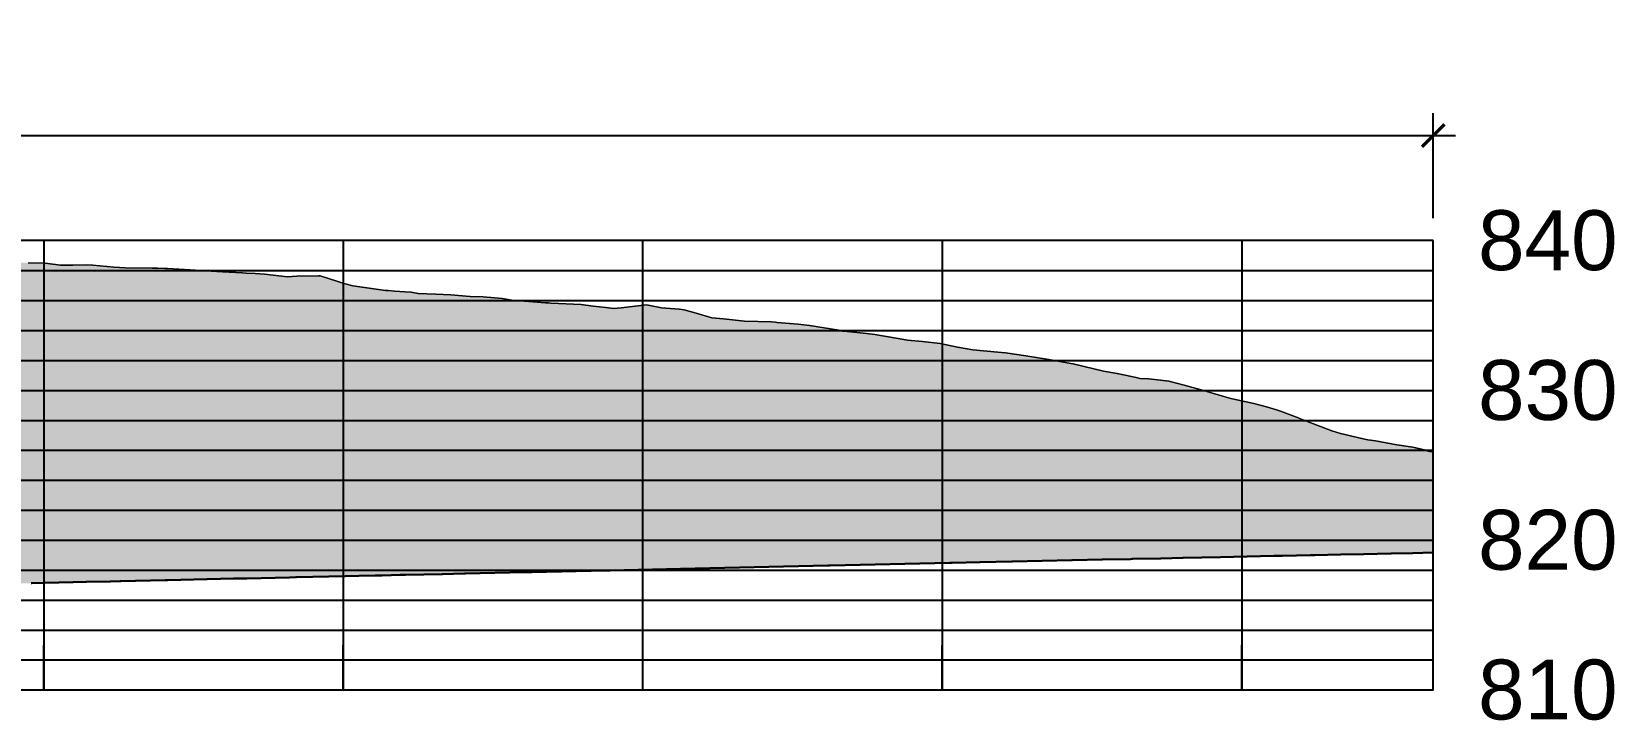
# Model space of a CAD drawing. Header units: metres. Extents: x 303118 to 359298, y 7408194 to 7460879.
# Drawn here: x 327462.2 to 327567.9, y 7420706.8 to 7420752.8 of the extents above; entities that cross this region are included whole.
import ezdxf

# ---------------------------------------------------------------- set-up
doc = ezdxf.new("R2010")
doc.units = ezdxf.units.M
doc.header["$LTSCALE"] = 10
doc.header["$PDMODE"] = 3
doc.header["$PDSIZE"] = 0.5
doc.linetypes.add('HIDDEN', pattern=[0.375, 0.25, -0.125])
doc.layers.add('F-VT-TERRENO', color=90, linetype='HIDDEN', lineweight=0)
for name, color, linetype in [('U-VT-MURO PERFIL', 15, 'Continuous'), ('U-VT-PERFIL', 4, 'Continuous'), ('U-VT-PERFIL-TXT', 2, 'Continuous')]:
    doc.layers.add(name, color=color, linetype=linetype)
doc.styles.add('DIM', font='arial.ttf', dxfattribs={"width": 0.8})
doc.styles.add('R80', font='arial.ttf')
doc.dimstyles.new('U-1_2000', dxfattribs={"dimscale": 2, "dimtxt": 1.5, "dimasz": 0.75, "dimexe": 0.75, "dimexo": 0.75, "dimgap": 0.25, "dimtad": 1, "dimzin": 4, "dimtxsty": 'DIM', "dimblk": 'ARCHTICK', "dimcen": 0.7, "dimdle": 0.75, "dimclrd": 256, "dimclre": 256, "dimclrt": 256, "dimaunit": 1, "dimadec": 3, "dimazin": 2, "dimtfac": 1, "dimtofl": 0, "dimtmove": 0, "dimatfit": 3, "dimldrblk": 'CLOSEDBLANK', "dimfxl": 0, "dimtolj": 1, "dimtzin": 0, "dimlwd": -1, "dimlwe": -1, "dimarcsym": 0})

# ---------------------------------------------------------------- blocks, each defined once
blk = doc.blocks.new('_ArchTick')
at = {"color": 0, "linetype": 'ByBlock', "const_width": 0.15}
blk.add_lwpolyline([(-0.5, -0.5), (0.5, 0.5)], dxfattribs=at)
blk = doc.blocks.new('*D184')
at = {"layer": 'Defpoints', "color": 0, "transparency": 16777216}
for p in [(327555.8, 7420745.85), (327303.01, 7420738.84), (327555.8, 7420738.84)]:
    blk.add_point(p, dxfattribs=at)
at = {"layer": 'U-VT-PERFIL-TXT', "transparency": 16777216}
for p, q in [((327303.01, 7420740.34), (327303.01, 7420747.35)), ((327555.8, 7420740.34), (327555.8, 7420747.35)), ((327301.51, 7420745.85), (327557.3, 7420745.85))]:
    blk.add_line(p, q, dxfattribs=at)
at = {"layer": 'U-VT-PERFIL-TXT', "transparency": 16777216, "xscale": 1.5, "yscale": 1.5, "zscale": 1.5, "rotation": 180}
blk.add_blockref('_ArchTick', (327303.01, 7420745.85), dxfattribs=at)
at = {"layer": 'U-VT-PERFIL-TXT', "transparency": 16777216, "xscale": 1.5, "yscale": 1.5, "zscale": 1.5}
blk.add_blockref('_ArchTick', (327555.8, 7420745.85), dxfattribs=at)
at = {"layer": 'U-VT-PERFIL-TXT', "transparency": 16777216, "insert": (327429.4, 7420748.32), "char_height": 3, "attachment_point": 5, "style": 'DIM'}
blk.add_mtext('\\A1;253m (hm=13.40m)', dxfattribs=at)
blk = doc.blocks.new('_ClosedBlank')
at = {"lineweight": -2}
for p, q in [((-1, 0.167), (0, 0)), ((-1, 0.167), (-1, -0.167)), ((0, 0), (-1, -0.167))]:
    blk.add_line(p, q, dxfattribs=at)

msp = doc.modelspace()

# ---------------------------------------------------------------- hatches: boundary and pattern name
at = {"layer": 'U-VT-MURO PERFIL'}
h = msp.add_hatch(dxfattribs=at)
h.set_pattern_fill('ANGLE', color=256, scale=0.1)
h.set_pattern_definition([(0, (0, -100), (0, 0.6985), [0.508, -0.1905]), (90, (0, -100), (-0.6985, 4e-17), [0.508, -0.1905])])
h.paths.add_polyline_path([(327535.581, 7420717.579), (327535.583, 7420717.579), (327535.709, 7420717.582), (327535.736, 7420717.582), (327537.589, 7420717.622), (327537.591, 7420717.622), (327537.611, 7420717.623), (327539.077, 7420717.654), (327539.113, 7420717.655), (327541.593, 7420717.708), (327541.606, 7420717.708), (327542.456, 7420717.726), (327542.496, 7420717.727), (327545.163, 7420717.784), (327545.17, 7420717.784), (327545.597, 7420717.793), (327545.599, 7420717.793), (327545.599, 7420717.793), (327545.713, 7420717.795), (327545.74, 7420717.796), (327547.606, 7420717.835), (327547.61, 7420717.835), (327547.878, 7420717.841), (327547.903, 7420717.841), (327549.614, 7420717.877), (327549.617, 7420717.877), (327549.636, 7420717.878), (327551.141, 7420717.909), (327551.167, 7420717.91), (327552.965, 7420717.947), (327552.986, 7420717.948), (327554.415, 7420717.978), (327554.437, 7420717.978), (327555.797, 7420718.006), (327555.797, 7420724.724), (327554.451, 7420725.039), (327553.384, 7420725.2), (327551.956, 7420725.475), (327551.434, 7420725.529), (327551.211, 7420725.586), (327549.907, 7420725.883), (327549.617, 7420725.964), (327549.034, 7420726.127), (327546.875, 7420726.968), (327546.855, 7420726.976), (327545.599, 7420727.451), (327545.34, 7420727.549), (327544.675, 7420727.731), (327543.816, 7420727.969), (327542.494, 7420728.25), (327542.291, 7420728.295), (327541.825, 7420728.431), (327540.316, 7420728.875), (327539.162, 7420729.182), (327538.14, 7420729.454), (327537.591, 7420729.515), (327536.791, 7420729.603), (327536.211, 7420729.638), (327535.962, 7420729.696), (327534.691, 7420729.972), (327533.781, 7420730.128), (327531.769, 7420730.601), (327531.599, 7420730.637), (327530.126, 7420730.896), (327529.418, 7420731.02), (327528.603, 7420731.14), (327527.237, 7420731.341), (327526.731, 7420731.387), (327525.059, 7420731.549), (327524.044, 7420731.731), (327522.882, 7420731.978), (327521.693, 7420732.1), (327520.704, 7420732.18), (327519.941, 7420732.323), (327518.522, 7420732.577), (327517.962, 7420732.64), (327516.658, 7420732.768), (327516.436, 7420732.792), (327516.341, 7420732.802), (327516.099, 7420732.848), (327514.16, 7420733.161), (327513.396, 7420733.267), (327511.978, 7420733.38), (327511.869, 7420733.394), (327511.617, 7420733.405), (327509.801, 7420733.461), (327508.407, 7420733.612), (327507.624, 7420733.671), (327506.592, 7420733.985), (327505.79, 7420734.22), (327505.445, 7420734.255), (327504.269, 7420734.358), (327503.264, 7420734.558), (327501.566, 7420734.359), (327501.082, 7420734.312), (327500.556, 7420734.37), (327499.704, 7420734.463), (327498.901, 7420734.572), (327496.868, 7420734.67), (327496.72, 7420734.684), (327496.528, 7420734.684), (327495.114, 7420734.784), (327494.543, 7420734.824), (327493.623, 7420734.965), (327492.367, 7420735.084), (327491.486, 7420735.114), (327490.188, 7420735.223), (327489.191, 7420735.252), (327488.007, 7420735.305), (327487.539, 7420735.396), (327487.126, 7420735.418), (327486.446, 7420735.453), (327486.013, 7420735.498), (327485.827, 7420735.512), (327485.361, 7420735.582), (327483.648, 7420735.808), (327483.152, 7420735.96), (327481.532, 7420736.456), (327481.471, 7420736.476), (327481.446, 7420736.48), (327481.388, 7420736.48), (327479.92, 7420736.471), (327479.299, 7420736.415), (327477.753, 7420736.593), (327477.127, 7420736.64), (327476.537, 7420736.671), (327476.287, 7420736.685), (327474.955, 7420736.75), (327473.822, 7420736.817), (327472.783, 7420736.886), (327471.267, 7420736.978), (327471.129, 7420736.986), (327470.613, 7420736.999), (327470.246, 7420737.007), (327468.447, 7420737.029), (327467.702, 7420737.073), (327466.28, 7420737.195), (327465.895, 7420737.215), (327464.957, 7420737.205), (327464.12, 7420737.199), (327463.102, 7420737.339), (327461.965, 7420737.363), (327460.579, 7420737.357), (327459.809, 7420737.346), (327459.458, 7420737.302), (327459.284, 7420737.281), (327457.656, 7420737.208), (327456.949, 7420737.181), (327455.505, 7420736.782), (327455.145, 7420736.684), (327453.354, 7420736.399), (327453.302, 7420736.386), (327452.207, 7420736.116), (327451.211, 7420735.815), (327450.766, 7420735.731), (327449.588, 7420735.517), (327449.212, 7420735.448), (327449.07, 7420735.427), (327448.754, 7420735.331), (327447.725, 7420734.946), (327446.935, 7420734.65), (327445.339, 7420734.212), (327444.804, 7420734.086), (327444.699, 7420734.078), (327444.558, 7420734.068), (327443.874, 7420733.937), (327442.994, 7420733.783), (327442.676, 7420733.685), (327441.997, 7420733.445), (327441.674, 7420733.34), (327440.55, 7420732.979), (327439.867, 7420732.686), (327438.871, 7420732.322), (327438.427, 7420732.161), (327438.3, 7420732.105), (327437.93, 7420731.961), (327436.723, 7420731.438), (327436.308, 7420731.292), (327436.067, 7420731.23), (327435.465, 7420731.076), (327434.197, 7420730.698), (327433.568, 7420730.496), (327432.086, 7420730.234), (327431.989, 7420730.213), (327431.697, 7420730.133), (327430.745, 7420729.828), (327429.982, 7420729.588), (327429.165, 7420729.443), (327427.884, 7420729.098), (327426.078, 7420728.733), (327425.787, 7420728.664), (327425.423, 7420728.585), (327425.148, 7420728.526), (327424.03, 7420728.257), (327423.695, 7420728.229), (327422.427, 7420728.016), (327421.603, 7420727.919), (327420.101, 7420727.627), (327420.057, 7420727.618), (327419.515, 7420727.564), (327419.214, 7420727.526), (327418.16, 7420727.471), (327417.594, 7420727.444), (327417.432, 7420727.441), (327415.978, 7420727.134), (327415.35, 7420727.052), (327414.779, 7420726.967), (327414.356, 7420726.905), (327413.274, 7420726.774), (327411.38, 7420726.77), (327411.2, 7420726.781), (327411.097, 7420726.777), (327410.721, 7420726.771), (327409.456, 7420726.755), (327409.129, 7420726.751), (327408.554, 7420726.713), (327407.066, 7420726.642), (327405.781, 7420726.734), (327405.002, 7420726.832), (327404.134, 7420727.113), (327403.025, 7420727.48), (327402.943, 7420727.517), (327402.681, 7420727.616), (327401.23, 7420728.227), (327400.885, 7420728.275), (327399.574, 7420728.625), (327398.826, 7420728.838), (327398.812, 7420728.838), (327397.625, 7420728.816), (327396.774, 7420728.76), (327396.237, 7420728.469), (327394.723, 7420727.304), (327394.561, 7420727.191), (327393.853, 7420726.862), (327393.49, 7420726.677), (327392.885, 7420726.373), (327392.674, 7420726.356), (327392.347, 7420726.333), (327390.628, 7420726.067), (327389.509, 7420726.02), (327388.583, 7420726.031), (327388.167, 7420725.99), (327387.816, 7420725.957), (327386.543, 7420725.889), (327384.64, 7420725.646), (327384.504, 7420725.633), (327384.412, 7420725.632), (327383.939, 7420725.593), (327382.845, 7420725.52), (327382.703, 7420725.511), (327382.467, 7420725.477), (327382.127, 7420725.452), (327380.435, 7420725.335), (327379.639, 7420725.264), (327378.404, 7420725.209), (327377.547, 7420725.024), (327377.523, 7420725.018), (327376.375, 7420724.755), (327374.735, 7420724.992), (327374.348, 7420725.009), (327372.44, 7420724.73), (327372.321, 7420724.713), (327372.201, 7420724.709), (327370.578, 7420724.658), (327370.297, 7420724.64), (327369.916, 7420724.596), (327368.274, 7420724.303), (327367.064, 7420724.303), (327366.878, 7420724.283), (327366.251, 7420724.217), (327365.29, 7420724.144), (327364.232, 7420724.033), (327362.832, 7420723.963), (327362.212, 7420723.927), (327361.742, 7420723.869), (327361.556, 7420723.853), (327360.196, 7420723.736), (327358.216, 7420723.751), (327358.18, 7420723.75), (327357.929, 7420723.732), (327356.234, 7420723.562), (327356.164, 7420723.555), (327354.541, 7420723.355), (327354.152, 7420723.393), (327353.67, 7420723.382), (327352.14, 7420723.237), (327351.409, 7420723.208), (327350.912, 7420723.219), (327350.129, 7420723.239), (327349.074, 7420723.239), (327348.12, 7420723.147), (327346.969, 7420723.119), (327346.11, 7420723.107), (327345.59, 7420723.06), (327344.762, 7420722.989), (327344.103, 7420722.987), (327343.54, 7420722.902), (327342.096, 7420722.637), (327340.407, 7420722.299), (327340.267, 7420722.267), (327340.09, 7420722.227), (327338.257, 7420721.91), (327338.085, 7420721.871), (327337.934, 7420721.837), (327336.081, 7420721.593), (327335.519, 7420721.504), (327334.945, 7420721.413), (327334.077, 7420721.276), (327333.989, 7420721.27), (327332.075, 7420721.231), (327330.341, 7420721.009), (327330.072, 7420720.977), (327329.775, 7420720.907), (327329.623, 7420720.891), (327328.071, 7420720.735), (327327.693, 7420720.701), (327326.069, 7420720.546), (327325.616, 7420720.51), (327324.301, 7420720.299), (327324.068, 7420720.263), (327323.556, 7420720.167), (327322.068, 7420719.808), (327321.511, 7420719.727), (327320.067, 7420719.601), (327319.463, 7420719.53), (327318.978, 7420719.459), (327318.067, 7420719.331), (327317.445, 7420719.239), (327316.067, 7420718.974), (327314.706, 7420718.768), (327314.063, 7420718.678), (327313.656, 7420718.612), (327313.419, 7420718.575), (327312.063, 7420718.373), (327311.43, 7420718.26), (327310.063, 7420718.188), (327308.674, 7420718.096), (327308.334, 7420718.074), (327308.063, 7420718.057), (327307.473, 7420718.003), (327306.062, 7420717.887), (327304.593, 7420717.678), (327304.061, 7420717.597), (327303.012, 7420717.35), (327303.012, 7420712.249), (327308.334, 7420712.375), (327312.396, 7420712.469), (327312.526, 7420712.472), (327313.656, 7420712.5), (327318.978, 7420712.625), (327321.914, 7420712.693), (327322.043, 7420712.696), (327324.301, 7420712.75), (327329.623, 7420712.875), (327331.433, 7420712.917), (327331.563, 7420712.919), (327334.945, 7420713), (327340.267, 7420713.125), (327340.954, 7420713.141), (327341.087, 7420713.143), (327345.59, 7420713.251), (327350.479, 7420713.365), (327350.614, 7420713.368), (327350.912, 7420713.375), (327356.234, 7420713.501), (327360.011, 7420713.589), (327360.144, 7420713.592), (327361.556, 7420713.626), (327366.878, 7420713.751), (327369.545, 7420713.813), (327369.678, 7420713.816), (327372.201, 7420713.876), (327377.523, 7420714.002), (327379.081, 7420714.037), (327379.216, 7420714.04), (327382.845, 7420714.127), (327388.167, 7420714.252), (327388.619, 7420714.262), (327388.758, 7420714.265), (327393.49, 7420714.378), (327398.164, 7420714.487), (327398.304, 7420714.49), (327398.812, 7420714.502), (327404.134, 7420714.628), (327407.715, 7420714.711), (327407.853, 7420714.714), (327409.456, 7420714.753), (327414.779, 7420714.879), (327417.268, 7420714.936), (327417.407, 7420714.939), (327418.552, 7420714.966), (327418.569, 7420714.967), (327420.101, 7420715.003), (327422.394, 7420715.057), (327422.451, 7420715.058), (327425.423, 7420715.128), (327426.285, 7420715.148), (327426.343, 7420715.149), (327426.981, 7420715.164), (327426.991, 7420715.164), (327430.472, 7420715.246), (327430.525, 7420715.247), (327430.745, 7420715.252), (327434.657, 7420715.343), (327434.719, 7420715.344), (327436.05, 7420715.375), (327436.067, 7420715.376), (327436.07, 7420715.376), (327436.619, 7420715.388), (327436.628, 7420715.388), (327438.559, 7420715.433), (327438.589, 7420715.434), (327438.869, 7420715.44), (327438.871, 7420715.44), (327438.873, 7420715.44), (327441.633, 7420715.504), (327441.674, 7420715.504), (327441.676, 7420715.504), (327442.457, 7420715.522), (327442.469, 7420715.523), (327444.667, 7420715.573), (327444.699, 7420715.574), (327444.701, 7420715.574), (327446.292, 7420715.61), (327446.316, 7420715.61), (327446.729, 7420715.62), (327446.736, 7420715.62), (327447.712, 7420715.642), (327447.725, 7420715.642), (327447.727, 7420715.642), (327450.474, 7420715.704), (327450.515, 7420715.705), (327451.007, 7420715.717), (327451.015, 7420715.717), (327453.268, 7420715.768), (327453.302, 7420715.769), (327454.816, 7420715.803), (327454.839, 7420715.803), (327456.038, 7420715.83), (327456.056, 7420715.83), (327456.376, 7420715.838), (327456.381, 7420715.838), (327458.64, 7420715.889), (327458.674, 7420715.889), (327459.446, 7420715.907), (327459.458, 7420715.907), (327462.167, 7420715.967), (327462.208, 7420715.968), (327463.046, 7420715.987), (327463.059, 7420715.987), (327463.087, 7420715.988), (327464.957, 7420716.03), (327464.97, 7420716.03), (327465.848, 7420716.05), (327465.872, 7420716.05), (327467.457, 7420716.085), (327467.466, 7420716.086), (327468.112, 7420716.1), (327468.156, 7420716.101), (327471.13, 7420716.167), (327471.132, 7420716.167), (327471.266, 7420716.17), (327471.267, 7420716.17), (327471.306, 7420716.171), (327473.901, 7420716.228), (327473.915, 7420716.229), (327474.813, 7420716.249), (327474.826, 7420716.249), (327475.692, 7420716.268), (327475.704, 7420716.268), (327476.536, 7420716.287), (327476.579, 7420716.288), (327479.422, 7420716.35), (327479.428, 7420716.35), (327479.844, 7420716.36), (327479.892, 7420716.361), (327483.152, 7420716.433), (327483.165, 7420716.433), (327484.044, 7420716.452), (327484.061, 7420716.453), (327485.139, 7420716.476), (327485.145, 7420716.476), (327485.587, 7420716.486), (327485.605, 7420716.487), (327486.824, 7420716.513), (327486.828, 7420716.513), (327487.126, 7420716.52), (327487.163, 7420716.521), (327489.608, 7420716.574), (327489.631, 7420716.575), (327491.12, 7420716.608), (327491.179, 7420716.609), (327495.114, 7420716.695), (327495.115, 7420716.695), (327495.183, 7420716.697), (327495.188, 7420716.697), (327495.533, 7420716.705), (327495.608, 7420716.706), (327500.556, 7420716.815), (327500.559, 7420716.815), (327500.778, 7420716.819), (327500.848, 7420716.821), (327505.526, 7420716.923), (327515.379, 7420717.139), (327515.526, 7420717.142), (327523.533, 7420717.317), (327523.653, 7420717.32), (327523.68, 7420717.32), (327525.528, 7420717.361), (327525.559, 7420717.361), (327527.658, 7420717.407), (327527.717, 7420717.409), (327531.679, 7420717.495), (327531.709, 7420717.495), (327533.692, 7420717.538), (327533.72, 7420717.539)])

# ---------------------------------------------------------------- linework, layer by layer
at = {"layer": 'F-VT-TERRENO', "color": 90, "linetype": 'HIDDEN', "lineweight": 0}
for p, q in [((327461.965, 7420737.363), (327463.102, 7420737.339)), ((327463.102, 7420737.339), (327464.12, 7420737.199)), ((327464.12, 7420737.199), (327464.957, 7420737.205)), ((327464.957, 7420737.205), (327465.895, 7420737.215)), ((327465.895, 7420737.215), (327466.28, 7420737.195)), ((327466.28, 7420737.195), (327467.702, 7420737.073)), ((327467.702, 7420737.073), (327468.447, 7420737.029)), ((327468.447, 7420737.029), (327470.246, 7420737.007)), ((327470.246, 7420737.007), (327470.613, 7420736.999)), ((327470.613, 7420736.999), (327471.129, 7420736.986)), ((327471.129, 7420736.986), (327471.267, 7420736.978)), ((327471.267, 7420736.978), (327472.783, 7420736.886)), ((327472.783, 7420736.886), (327473.822, 7420736.817)), ((327473.822, 7420736.817), (327474.955, 7420736.75)), ((327474.955, 7420736.75), (327476.287, 7420736.685)), ((327476.287, 7420736.685), (327476.537, 7420736.671)), ((327476.537, 7420736.671), (327477.127, 7420736.64)), ((327477.127, 7420736.64), (327477.753, 7420736.593)), ((327477.753, 7420736.593), (327479.299, 7420736.415)), ((327479.299, 7420736.415), (327479.92, 7420736.471)), ((327479.92, 7420736.471), (327481.388, 7420736.48)), ((327481.388, 7420736.48), (327481.446, 7420736.48)), ((327481.446, 7420736.48), (327481.471, 7420736.476)), ((327481.471, 7420736.476), (327481.532, 7420736.456)), ((327481.532, 7420736.456), (327483.152, 7420735.96)), ((327483.152, 7420735.96), (327483.648, 7420735.808)), ((327483.648, 7420735.808), (327485.361, 7420735.582)), ((327485.361, 7420735.582), (327485.827, 7420735.512)), ((327485.827, 7420735.512), (327486.013, 7420735.498)), ((327486.013, 7420735.498), (327486.446, 7420735.453)), ((327486.446, 7420735.453), (327487.126, 7420735.418)), ((327487.126, 7420735.418), (327487.539, 7420735.396)), ((327487.539, 7420735.396), (327488.007, 7420735.305)), ((327488.007, 7420735.305), (327489.191, 7420735.252)), ((327489.191, 7420735.252), (327490.188, 7420735.223)), ((327490.188, 7420735.223), (327491.486, 7420735.114)), ((327491.486, 7420735.114), (327492.367, 7420735.084)), ((327492.367, 7420735.084), (327493.623, 7420734.965)), ((327493.623, 7420734.965), (327494.543, 7420734.824)), ((327494.543, 7420734.824), (327495.114, 7420734.784)), ((327495.114, 7420734.784), (327496.528, 7420734.684)), ((327496.528, 7420734.684), (327496.72, 7420734.684)), ((327496.72, 7420734.684), (327496.868, 7420734.67)), ((327496.868, 7420734.67), (327498.901, 7420734.572)), ((327498.901, 7420734.572), (327499.704, 7420734.463)), ((327499.704, 7420734.463), (327500.556, 7420734.37)), ((327500.556, 7420734.37), (327501.082, 7420734.312)), ((327501.082, 7420734.312), (327501.566, 7420734.359)), ((327501.566, 7420734.359), (327503.264, 7420734.558)), ((327503.264, 7420734.558), (327504.269, 7420734.358)), ((327504.269, 7420734.358), (327505.445, 7420734.255)), ((327505.445, 7420734.255), (327505.79, 7420734.22)), ((327505.79, 7420734.22), (327506.592, 7420733.985)), ((327506.592, 7420733.985), (327507.624, 7420733.671)), ((327507.624, 7420733.671), (327508.407, 7420733.612)), ((327508.407, 7420733.612), (327509.801, 7420733.461)), ((327509.801, 7420733.461), (327511.617, 7420733.405)), ((327511.617, 7420733.405), (327511.869, 7420733.394)), ((327511.869, 7420733.394), (327511.978, 7420733.38)), ((327511.978, 7420733.38), (327513.396, 7420733.267)), ((327513.396, 7420733.267), (327514.16, 7420733.161)), ((327514.16, 7420733.161), (327516.099, 7420732.848)), ((327516.099, 7420732.848), (327516.341, 7420732.802)), ((327516.341, 7420732.802), (327516.436, 7420732.792)), ((327516.436, 7420732.792), (327516.658, 7420732.768)), ((327516.658, 7420732.768), (327517.962, 7420732.64)), ((327517.962, 7420732.64), (327518.522, 7420732.577)), ((327518.522, 7420732.577), (327519.941, 7420732.323)), ((327519.941, 7420732.323), (327520.704, 7420732.18)), ((327520.704, 7420732.18), (327521.693, 7420732.1)), ((327521.693, 7420732.1), (327522.882, 7420731.978)), ((327522.882, 7420731.978), (327524.044, 7420731.731)), ((327524.044, 7420731.731), (327525.059, 7420731.549)), ((327525.059, 7420731.549), (327526.731, 7420731.387)), ((327526.731, 7420731.387), (327527.237, 7420731.341)), ((327527.237, 7420731.341), (327528.603, 7420731.14)), ((327528.603, 7420731.14), (327529.418, 7420731.02)), ((327529.418, 7420731.02), (327530.126, 7420730.896)), ((327530.126, 7420730.896), (327531.599, 7420730.637)), ((327531.599, 7420730.637), (327531.769, 7420730.601)), ((327531.769, 7420730.601), (327533.781, 7420730.128)), ((327533.781, 7420730.128), (327534.691, 7420729.972)), ((327534.691, 7420729.972), (327535.962, 7420729.696)), ((327535.962, 7420729.696), (327536.211, 7420729.638)), ((327536.211, 7420729.638), (327536.791, 7420729.603)), ((327536.791, 7420729.603), (327537.591, 7420729.515)), ((327537.591, 7420729.515), (327538.14, 7420729.454)), ((327538.14, 7420729.454), (327539.162, 7420729.182)), ((327539.162, 7420729.182), (327540.316, 7420728.875)), ((327540.316, 7420728.875), (327541.825, 7420728.431)), ((327541.825, 7420728.431), (327542.291, 7420728.295)), ((327542.291, 7420728.295), (327542.494, 7420728.25)), ((327542.494, 7420728.25), (327543.816, 7420727.969)), ((327543.816, 7420727.969), (327544.675, 7420727.731)), ((327544.675, 7420727.731), (327545.34, 7420727.549)), ((327545.34, 7420727.549), (327545.599, 7420727.451)), ((327545.599, 7420727.451), (327546.855, 7420726.976)), ((327546.855, 7420726.976), (327546.875, 7420726.968)), ((327546.875, 7420726.968), (327549.034, 7420726.127)), ((327549.034, 7420726.127), (327549.617, 7420725.964)), ((327549.617, 7420725.964), (327549.907, 7420725.883)), ((327549.907, 7420725.883), (327551.211, 7420725.586)), ((327551.211, 7420725.586), (327551.434, 7420725.529)), ((327551.434, 7420725.529), (327551.956, 7420725.475)), ((327551.956, 7420725.475), (327553.384, 7420725.2)), ((327553.384, 7420725.2), (327554.451, 7420725.039))]:
    msp.add_line(p, q, dxfattribs=at)
msp.add_lwpolyline([(327461.965, 7420737.363), (327463.102, 7420737.339), (327464.12, 7420737.199), (327464.957, 7420737.205), (327465.895, 7420737.215), (327466.28, 7420737.195), (327467.702, 7420737.073), (327468.447, 7420737.029), (327470.246, 7420737.007), (327470.613, 7420736.999), (327471.129, 7420736.986), (327471.267, 7420736.978), (327472.783, 7420736.886), (327473.822, 7420736.817), (327474.955, 7420736.75), (327476.287, 7420736.685), (327476.537, 7420736.671), (327477.127, 7420736.64), (327477.753, 7420736.593), (327479.299, 7420736.415), (327479.92, 7420736.471), (327481.388, 7420736.48), (327481.446, 7420736.48), (327481.471, 7420736.476), (327481.532, 7420736.456), (327483.152, 7420735.96), (327483.648, 7420735.808), (327485.361, 7420735.582), (327485.827, 7420735.512), (327486.013, 7420735.498), (327486.446, 7420735.453), (327487.126, 7420735.418), (327487.539, 7420735.396), (327488.007, 7420735.305), (327489.191, 7420735.252), (327490.188, 7420735.223), (327491.486, 7420735.114), (327492.367, 7420735.084), (327493.623, 7420734.965), (327494.543, 7420734.824), (327495.114, 7420734.784), (327496.528, 7420734.684), (327496.72, 7420734.684), (327496.868, 7420734.67), (327498.901, 7420734.572), (327499.704, 7420734.463), (327500.556, 7420734.37), (327501.082, 7420734.312), (327501.566, 7420734.359), (327503.264, 7420734.558), (327504.269, 7420734.358), (327505.445, 7420734.255), (327505.79, 7420734.22), (327506.592, 7420733.985), (327507.624, 7420733.671), (327508.407, 7420733.612), (327509.801, 7420733.461), (327511.617, 7420733.405), (327511.869, 7420733.394), (327511.978, 7420733.38), (327513.396, 7420733.267), (327514.16, 7420733.161), (327516.099, 7420732.848), (327516.341, 7420732.802), (327516.436, 7420732.792), (327516.658, 7420732.768), (327517.962, 7420732.64), (327518.522, 7420732.577), (327519.941, 7420732.323), (327520.704, 7420732.18), (327521.693, 7420732.1), (327522.882, 7420731.978), (327524.044, 7420731.731), (327525.059, 7420731.549), (327526.731, 7420731.387), (327527.237, 7420731.341), (327528.603, 7420731.14), (327529.418, 7420731.02), (327530.126, 7420730.896), (327531.599, 7420730.637), (327531.769, 7420730.601), (327533.781, 7420730.128), (327534.691, 7420729.972), (327535.962, 7420729.696), (327536.211, 7420729.638), (327536.791, 7420729.603), (327537.591, 7420729.515), (327538.14, 7420729.454), (327539.162, 7420729.182), (327540.316, 7420728.875), (327541.825, 7420728.431), (327542.291, 7420728.295), (327542.494, 7420728.25), (327543.816, 7420727.969), (327544.675, 7420727.731), (327545.34, 7420727.549), (327545.599, 7420727.451), (327546.855, 7420726.976), (327546.875, 7420726.968), (327549.034, 7420726.127), (327549.617, 7420725.964), (327549.907, 7420725.883), (327551.211, 7420725.586), (327551.434, 7420725.529), (327551.956, 7420725.475), (327553.384, 7420725.2), (327554.451, 7420725.039), (327555.556, 7420724.747), (327555.797, 7420724.724), (327554.451, 7420725.039), (327555.556, 7420724.747), (327554.451, 7420725.039), (327553.384, 7420725.2), (327551.956, 7420725.475), (327551.434, 7420725.529), (327551.211, 7420725.586), (327549.907, 7420725.883), (327549.617, 7420725.964), (327549.034, 7420726.127), (327546.875, 7420726.968), (327546.855, 7420726.976), (327545.599, 7420727.451), (327545.34, 7420727.549), (327544.675, 7420727.731), (327543.816, 7420727.969), (327542.494, 7420728.25), (327542.291, 7420728.295), (327541.825, 7420728.431), (327540.316, 7420728.875), (327539.162, 7420729.182), (327538.14, 7420729.454), (327537.591, 7420729.515), (327536.791, 7420729.603), (327536.211, 7420729.638), (327535.962, 7420729.696), (327534.691, 7420729.972), (327533.781, 7420730.128), (327531.769, 7420730.601), (327531.599, 7420730.637), (327530.126, 7420730.896), (327529.418, 7420731.02), (327528.603, 7420731.14), (327527.237, 7420731.341), (327526.731, 7420731.387), (327525.059, 7420731.549), (327524.044, 7420731.731), (327522.882, 7420731.978), (327521.693, 7420732.1), (327520.704, 7420732.18), (327519.941, 7420732.323), (327518.522, 7420732.577), (327517.962, 7420732.64), (327516.658, 7420732.768), (327516.436, 7420732.792), (327516.341, 7420732.802), (327516.099, 7420732.848), (327514.16, 7420733.161), (327513.396, 7420733.267), (327511.978, 7420733.38), (327511.869, 7420733.394), (327511.617, 7420733.405), (327509.801, 7420733.461), (327508.407, 7420733.612), (327507.624, 7420733.671), (327506.592, 7420733.985), (327505.79, 7420734.22), (327505.445, 7420734.255), (327504.269, 7420734.358), (327503.264, 7420734.558), (327501.566, 7420734.359), (327501.082, 7420734.312), (327500.556, 7420734.37), (327499.704, 7420734.463), (327498.901, 7420734.572), (327496.868, 7420734.67), (327496.72, 7420734.684), (327496.528, 7420734.684), (327495.114, 7420734.784), (327494.543, 7420734.824), (327493.623, 7420734.965), (327492.367, 7420735.084), (327491.486, 7420735.114), (327490.188, 7420735.223), (327489.191, 7420735.252), (327488.007, 7420735.305), (327487.539, 7420735.396), (327487.126, 7420735.418), (327486.446, 7420735.453), (327486.013, 7420735.498), (327485.827, 7420735.512), (327485.361, 7420735.582), (327483.648, 7420735.808), (327483.152, 7420735.96), (327481.532, 7420736.456), (327481.471, 7420736.476), (327481.446, 7420736.48), (327481.388, 7420736.48), (327479.92, 7420736.471), (327479.299, 7420736.415), (327477.753, 7420736.593), (327477.127, 7420736.64), (327476.537, 7420736.671), (327476.287, 7420736.685), (327474.955, 7420736.75), (327473.822, 7420736.817), (327472.783, 7420736.886), (327471.267, 7420736.978), (327471.129, 7420736.986), (327470.613, 7420736.999), (327470.246, 7420737.007), (327468.447, 7420737.029), (327467.702, 7420737.073), (327466.28, 7420737.195), (327465.895, 7420737.215), (327464.957, 7420737.205), (327464.12, 7420737.199), (327463.102, 7420737.339), (327461.965, 7420737.363)], dxfattribs=at)
at = {"layer": 'U-VT-PERFIL', "color": 2, "linetype": 'Continuous', "lineweight": -3}
for p, q in [((327503.012, 7420708.836), (327503.012, 7420738.836)), ((327303.012, 7420728.836), (327555.797, 7420728.836)), ((327303.012, 7420718.836), (327555.797, 7420718.836))]:
    msp.add_line(p, q, dxfattribs=at)
at = {"layer": 'U-VT-PERFIL', "color": 1, "linetype": 'Continuous', "lineweight": -3}
for p, q in [((327303.012, 7420736.836), (327555.797, 7420736.836)), ((327303.012, 7420734.836), (327555.797, 7420734.836)), ((327303.012, 7420732.836), (327555.797, 7420732.836)), ((327303.012, 7420730.836), (327555.797, 7420730.836)), ((327303.012, 7420726.836), (327555.797, 7420726.836)), ((327303.012, 7420724.836), (327555.797, 7420724.836)), ((327303.012, 7420722.836), (327555.797, 7420722.836)), ((327303.012, 7420720.836), (327555.797, 7420720.836)), ((327303.012, 7420716.836), (327555.797, 7420716.836)), ((327303.012, 7420714.836), (327555.797, 7420714.836)), ((327303.012, 7420712.836), (327555.797, 7420712.836)), ((327303.012, 7420710.836), (327555.797, 7420710.836))]:
    msp.add_line(p, q, dxfattribs=at)
at = {"layer": 'U-VT-PERFIL', "color": 4, "linetype": 'Continuous', "lineweight": -3, "ltscale": 2}
for p, q in [((327505.526, 7420716.923), (327515.379, 7420717.139)), ((327515.379, 7420717.139), (327515.526, 7420717.142)), ((327515.526, 7420717.142), (327523.533, 7420717.317)), ((327523.533, 7420717.317), (327523.653, 7420717.32)), ((327523.653, 7420717.32), (327523.68, 7420717.32)), ((327523.68, 7420717.32), (327525.528, 7420717.361)), ((327525.528, 7420717.361), (327525.559, 7420717.361)), ((327525.559, 7420717.361), (327527.658, 7420717.407)), ((327527.658, 7420717.407), (327527.717, 7420717.409)), ((327527.717, 7420717.409), (327531.679, 7420717.495)), ((327531.679, 7420717.495), (327531.709, 7420717.495)), ((327531.709, 7420717.495), (327533.692, 7420717.538)), ((327533.692, 7420717.538), (327533.72, 7420717.539)), ((327533.72, 7420717.539), (327535.581, 7420717.579)), ((327535.581, 7420717.579), (327535.583, 7420717.579)), ((327535.583, 7420717.579), (327535.709, 7420717.582)), ((327535.709, 7420717.582), (327535.736, 7420717.582)), ((327535.736, 7420717.582), (327537.589, 7420717.622)), ((327537.589, 7420717.622), (327537.591, 7420717.622)), ((327537.591, 7420717.622), (327537.611, 7420717.623)), ((327537.611, 7420717.623), (327539.077, 7420717.654)), ((327539.077, 7420717.654), (327539.113, 7420717.655)), ((327539.113, 7420717.655), (327541.593, 7420717.708)), ((327541.593, 7420717.708), (327541.606, 7420717.708)), ((327541.606, 7420717.708), (327542.456, 7420717.726)), ((327542.456, 7420717.726), (327542.496, 7420717.727)), ((327542.496, 7420717.727), (327545.163, 7420717.784)), ((327545.163, 7420717.784), (327545.17, 7420717.784)), ((327545.17, 7420717.784), (327545.597, 7420717.793)), ((327545.597, 7420717.793), (327545.599, 7420717.793)), ((327545.599, 7420717.793), (327545.713, 7420717.795)), ((327545.599, 7420717.793), (327545.599, 7420717.793)), ((327545.713, 7420717.795), (327545.74, 7420717.796)), ((327545.74, 7420717.796), (327547.606, 7420717.835)), ((327547.606, 7420717.835), (327547.61, 7420717.835)), ((327547.61, 7420717.835), (327547.878, 7420717.841)), ((327547.878, 7420717.841), (327547.903, 7420717.841)), ((327547.903, 7420717.841), (327549.614, 7420717.877)), ((327549.614, 7420717.877), (327549.617, 7420717.877)), ((327549.617, 7420717.877), (327549.636, 7420717.878)), ((327549.636, 7420717.878), (327551.141, 7420717.909)), ((327551.141, 7420717.909), (327551.167, 7420717.91)), ((327551.167, 7420717.91), (327552.965, 7420717.947)), ((327552.965, 7420717.947), (327552.986, 7420717.948)), ((327552.986, 7420717.948), (327554.415, 7420717.978)), ((327462.167, 7420715.967), (327462.208, 7420715.968)), ((327462.208, 7420715.968), (327463.046, 7420715.987)), ((327463.046, 7420715.987), (327463.059, 7420715.987)), ((327463.059, 7420715.987), (327463.087, 7420715.988)), ((327463.087, 7420715.988), (327464.957, 7420716.03)), ((327464.957, 7420716.03), (327464.97, 7420716.03)), ((327464.97, 7420716.03), (327465.848, 7420716.05)), ((327465.848, 7420716.05), (327465.872, 7420716.05)), ((327465.872, 7420716.05), (327467.457, 7420716.085)), ((327467.457, 7420716.085), (327467.466, 7420716.086)), ((327467.466, 7420716.086), (327468.112, 7420716.1)), ((327468.112, 7420716.1), (327468.156, 7420716.101)), ((327468.156, 7420716.101), (327471.13, 7420716.167)), ((327471.13, 7420716.167), (327471.132, 7420716.167)), ((327471.132, 7420716.167), (327471.266, 7420716.17)), ((327471.266, 7420716.17), (327471.267, 7420716.17)), ((327471.267, 7420716.17), (327471.306, 7420716.171)), ((327471.306, 7420716.171), (327473.901, 7420716.228)), ((327473.901, 7420716.228), (327473.915, 7420716.229)), ((327473.915, 7420716.229), (327474.813, 7420716.249)), ((327474.813, 7420716.249), (327474.826, 7420716.249)), ((327474.826, 7420716.249), (327475.692, 7420716.268)), ((327475.692, 7420716.268), (327475.704, 7420716.268)), ((327475.704, 7420716.268), (327476.536, 7420716.287)), ((327476.536, 7420716.287), (327476.537, 7420716.287)), ((327476.537, 7420716.287), (327476.579, 7420716.288)), ((327476.579, 7420716.288), (327479.422, 7420716.35)), ((327479.422, 7420716.35), (327479.428, 7420716.35)), ((327479.428, 7420716.35), (327479.844, 7420716.36)), ((327479.844, 7420716.36), (327479.892, 7420716.361)), ((327479.892, 7420716.361), (327483.152, 7420716.433)), ((327483.152, 7420716.433), (327483.152, 7420716.433)), ((327483.152, 7420716.433), (327483.165, 7420716.433)), ((327483.165, 7420716.433), (327484.044, 7420716.452)), ((327484.044, 7420716.452), (327484.061, 7420716.453)), ((327484.061, 7420716.453), (327485.139, 7420716.476)), ((327485.139, 7420716.476), (327485.145, 7420716.476)), ((327485.145, 7420716.476), (327485.587, 7420716.486)), ((327485.587, 7420716.486), (327485.605, 7420716.487)), ((327485.605, 7420716.487), (327486.824, 7420716.513)), ((327486.824, 7420716.513), (327486.828, 7420716.513)), ((327486.828, 7420716.513), (327487.126, 7420716.52)), ((327487.126, 7420716.52), (327487.163, 7420716.521)), ((327487.126, 7420716.52), (327487.126, 7420716.52)), ((327487.163, 7420716.521), (327489.608, 7420716.574)), ((327489.608, 7420716.574), (327489.631, 7420716.575)), ((327489.631, 7420716.575), (327491.12, 7420716.608)), ((327491.12, 7420716.608), (327491.179, 7420716.609)), ((327491.179, 7420716.609), (327495.114, 7420716.695)), ((327495.114, 7420716.695), (327495.114, 7420716.695)), ((327495.114, 7420716.695), (327495.115, 7420716.695)), ((327495.115, 7420716.695), (327495.183, 7420716.697)), ((327495.183, 7420716.697), (327495.188, 7420716.697)), ((327495.188, 7420716.697), (327495.533, 7420716.705)), ((327495.533, 7420716.705), (327495.608, 7420716.706)), ((327495.608, 7420716.706), (327500.556, 7420716.815)), ((327500.556, 7420716.815), (327500.559, 7420716.815)), ((327500.559, 7420716.815), (327500.778, 7420716.819)), ((327500.778, 7420716.819), (327500.848, 7420716.821)), ((327500.848, 7420716.821), (327505.526, 7420716.923))]:
    msp.add_line(p, q, dxfattribs=at)
at = {"layer": 'U-VT-PERFIL', "color": 2, "linetype": 'Continuous', "lineweight": -3}
msp.add_lwpolyline([(327555.797, 7420738.836), (327303.012, 7420738.836), (327303.012, 7420708.836), (327555.797, 7420708.836)], close=True, dxfattribs=at)
at = {"layer": 'U-VT-PERFIL', "color": 4, "linetype": 'Continuous', "lineweight": -3}
for points in [[(327463.012, 7420738.836), (327463.012, 7420708.836), (327463.012, 7420711.836)], [(327483.012, 7420738.836), (327483.012, 7420708.836), (327483.012, 7420711.836)], [(327523.012, 7420738.836), (327523.012, 7420708.836), (327523.012, 7420711.836)], [(327543.012, 7420738.836), (327543.012, 7420708.836), (327543.012, 7420711.836)]]:
    msp.add_lwpolyline(points, dxfattribs=at)
at = {"layer": 'U-VT-PERFIL', "color": 4, "linetype": 'Continuous', "lineweight": -3, "ltscale": 2}
msp.add_lwpolyline([(327462.167, 7420715.967), (327462.208, 7420715.968), (327463.046, 7420715.987), (327463.059, 7420715.987), (327463.087, 7420715.988), (327464.957, 7420716.03), (327464.97, 7420716.03), (327465.848, 7420716.05), (327465.872, 7420716.05), (327467.457, 7420716.085), (327467.466, 7420716.086), (327468.112, 7420716.1), (327468.156, 7420716.101), (327471.13, 7420716.167), (327471.132, 7420716.167), (327471.266, 7420716.17), (327471.267, 7420716.17), (327471.306, 7420716.171), (327473.901, 7420716.228), (327473.915, 7420716.229), (327474.813, 7420716.249), (327474.826, 7420716.249), (327475.692, 7420716.268), (327475.704, 7420716.268), (327476.536, 7420716.287), (327476.537, 7420716.287), (327476.579, 7420716.288), (327479.422, 7420716.35), (327479.428, 7420716.35), (327479.844, 7420716.36), (327479.892, 7420716.361), (327483.152, 7420716.433), (327483.152, 7420716.433), (327483.165, 7420716.433), (327484.044, 7420716.452), (327484.061, 7420716.453), (327485.139, 7420716.476), (327485.145, 7420716.476), (327485.587, 7420716.486), (327485.605, 7420716.487), (327486.824, 7420716.513), (327486.828, 7420716.513), (327487.126, 7420716.52), (327487.126, 7420716.52), (327487.163, 7420716.521), (327489.608, 7420716.574), (327489.631, 7420716.575), (327491.12, 7420716.608), (327491.179, 7420716.609), (327495.114, 7420716.695), (327495.114, 7420716.695), (327495.115, 7420716.695), (327495.183, 7420716.697), (327495.188, 7420716.697), (327495.533, 7420716.705), (327495.608, 7420716.706), (327500.556, 7420716.815), (327500.559, 7420716.815), (327500.778, 7420716.819), (327500.848, 7420716.821), (327505.526, 7420716.923), (327515.379, 7420717.139), (327515.526, 7420717.142), (327523.533, 7420717.317), (327523.653, 7420717.32), (327523.68, 7420717.32), (327525.528, 7420717.361), (327525.559, 7420717.361), (327527.658, 7420717.407), (327527.717, 7420717.409), (327531.679, 7420717.495), (327531.709, 7420717.495), (327533.692, 7420717.538), (327533.72, 7420717.539), (327535.581, 7420717.579), (327535.583, 7420717.579), (327535.709, 7420717.582), (327535.736, 7420717.582), (327537.589, 7420717.622), (327537.591, 7420717.622), (327537.611, 7420717.623), (327539.077, 7420717.654), (327539.113, 7420717.655), (327541.593, 7420717.708), (327541.606, 7420717.708), (327542.456, 7420717.726), (327542.496, 7420717.727), (327545.163, 7420717.784), (327545.17, 7420717.784), (327545.597, 7420717.793), (327545.599, 7420717.793), (327545.599, 7420717.793), (327545.713, 7420717.795), (327545.74, 7420717.796), (327547.606, 7420717.835), (327547.61, 7420717.835), (327547.878, 7420717.841), (327547.903, 7420717.841), (327549.614, 7420717.877), (327549.617, 7420717.877), (327549.636, 7420717.878), (327551.141, 7420717.909), (327551.167, 7420717.91), (327552.965, 7420717.947), (327552.986, 7420717.948), (327554.415, 7420717.978), (327554.437, 7420717.978), (327555.797, 7420718.006), (327554.415, 7420717.978), (327554.437, 7420717.978), (327554.415, 7420717.978), (327552.986, 7420717.948), (327552.965, 7420717.947), (327551.167, 7420717.91), (327551.141, 7420717.909), (327549.636, 7420717.878), (327549.617, 7420717.877), (327549.614, 7420717.877), (327547.903, 7420717.841), (327547.878, 7420717.841), (327547.61, 7420717.835), (327547.606, 7420717.835), (327545.74, 7420717.796), (327545.713, 7420717.795), (327545.599, 7420717.793), (327545.599, 7420717.793), (327545.597, 7420717.793), (327545.17, 7420717.784), (327545.163, 7420717.784), (327542.496, 7420717.727), (327542.456, 7420717.726), (327541.606, 7420717.708), (327541.593, 7420717.708), (327539.113, 7420717.655), (327539.077, 7420717.654), (327537.611, 7420717.623), (327537.591, 7420717.622), (327537.589, 7420717.622), (327535.736, 7420717.582), (327535.709, 7420717.582), (327535.583, 7420717.579), (327535.581, 7420717.579), (327533.72, 7420717.539), (327533.692, 7420717.538), (327531.709, 7420717.495), (327531.679, 7420717.495), (327527.717, 7420717.409), (327527.658, 7420717.407), (327525.559, 7420717.361), (327525.528, 7420717.361), (327523.68, 7420717.32), (327523.653, 7420717.32), (327523.533, 7420717.317), (327515.526, 7420717.142), (327515.379, 7420717.139), (327505.526, 7420716.923), (327500.848, 7420716.821), (327500.778, 7420716.819), (327500.559, 7420716.815), (327500.556, 7420716.815), (327495.608, 7420716.706), (327495.533, 7420716.705), (327495.188, 7420716.697), (327495.183, 7420716.697), (327495.115, 7420716.695), (327495.114, 7420716.695), (327495.114, 7420716.695), (327491.179, 7420716.609), (327491.12, 7420716.608), (327489.631, 7420716.575), (327489.608, 7420716.574), (327487.163, 7420716.521), (327487.126, 7420716.52), (327487.126, 7420716.52), (327486.828, 7420716.513), (327486.824, 7420716.513), (327485.605, 7420716.487), (327485.587, 7420716.486), (327485.145, 7420716.476), (327485.139, 7420716.476), (327484.061, 7420716.453), (327484.044, 7420716.452), (327483.165, 7420716.433), (327483.152, 7420716.433), (327483.152, 7420716.433), (327479.892, 7420716.361), (327479.844, 7420716.36), (327479.428, 7420716.35), (327479.422, 7420716.35), (327476.579, 7420716.288), (327476.537, 7420716.287), (327476.536, 7420716.287), (327475.704, 7420716.268), (327475.692, 7420716.268), (327474.826, 7420716.249), (327474.813, 7420716.249), (327473.915, 7420716.229), (327473.901, 7420716.228), (327471.306, 7420716.171), (327471.267, 7420716.17), (327471.266, 7420716.17), (327471.132, 7420716.167), (327471.13, 7420716.167), (327468.156, 7420716.101), (327468.112, 7420716.1), (327467.466, 7420716.086), (327467.457, 7420716.085), (327465.872, 7420716.05), (327465.848, 7420716.05), (327464.97, 7420716.03), (327464.957, 7420716.03), (327463.087, 7420715.988), (327463.059, 7420715.987), (327463.046, 7420715.987), (327462.208, 7420715.968), (327462.167, 7420715.967)], dxfattribs=at)

# ---------------------------------------------------------------- texts
at = {"layer": 'U-VT-PERFIL', "color": 4, "linetype": 'Continuous', "lineweight": -3, "char_height": 4, "attachment_point": 4, "style": 'R80'}
for s, insert in [('{\\C2;840}', (327558.797, 7420738.836)), ('{\\C2;830}', (327558.797, 7420728.836)), ('{\\C2;820}', (327558.797, 7420718.836)), ('{\\C2;810}', (327558.797, 7420708.836))]:
    msp.add_mtext(s, dxfattribs=dict(at, insert=insert))

# ---------------------------------------------------------------- dimensions: what is measured, and where the dimension line sits
at = {"layer": 'U-VT-PERFIL-TXT'}
dim = msp.add_linear_dim(base=(327555.797, 7420745.849), p1=(327303.012, 7420738.836), p2=(327555.797, 7420738.836), text='253m (hm=13.40m)', dimstyle='U-1_2000', dxfattribs=at)
dim.commit()
dim.dimension.update_dxf_attribs({"geometry": '*D184', "text_midpoint": (327429.404, 7420748.316)})

doc.saveas('drawing.dxf')
